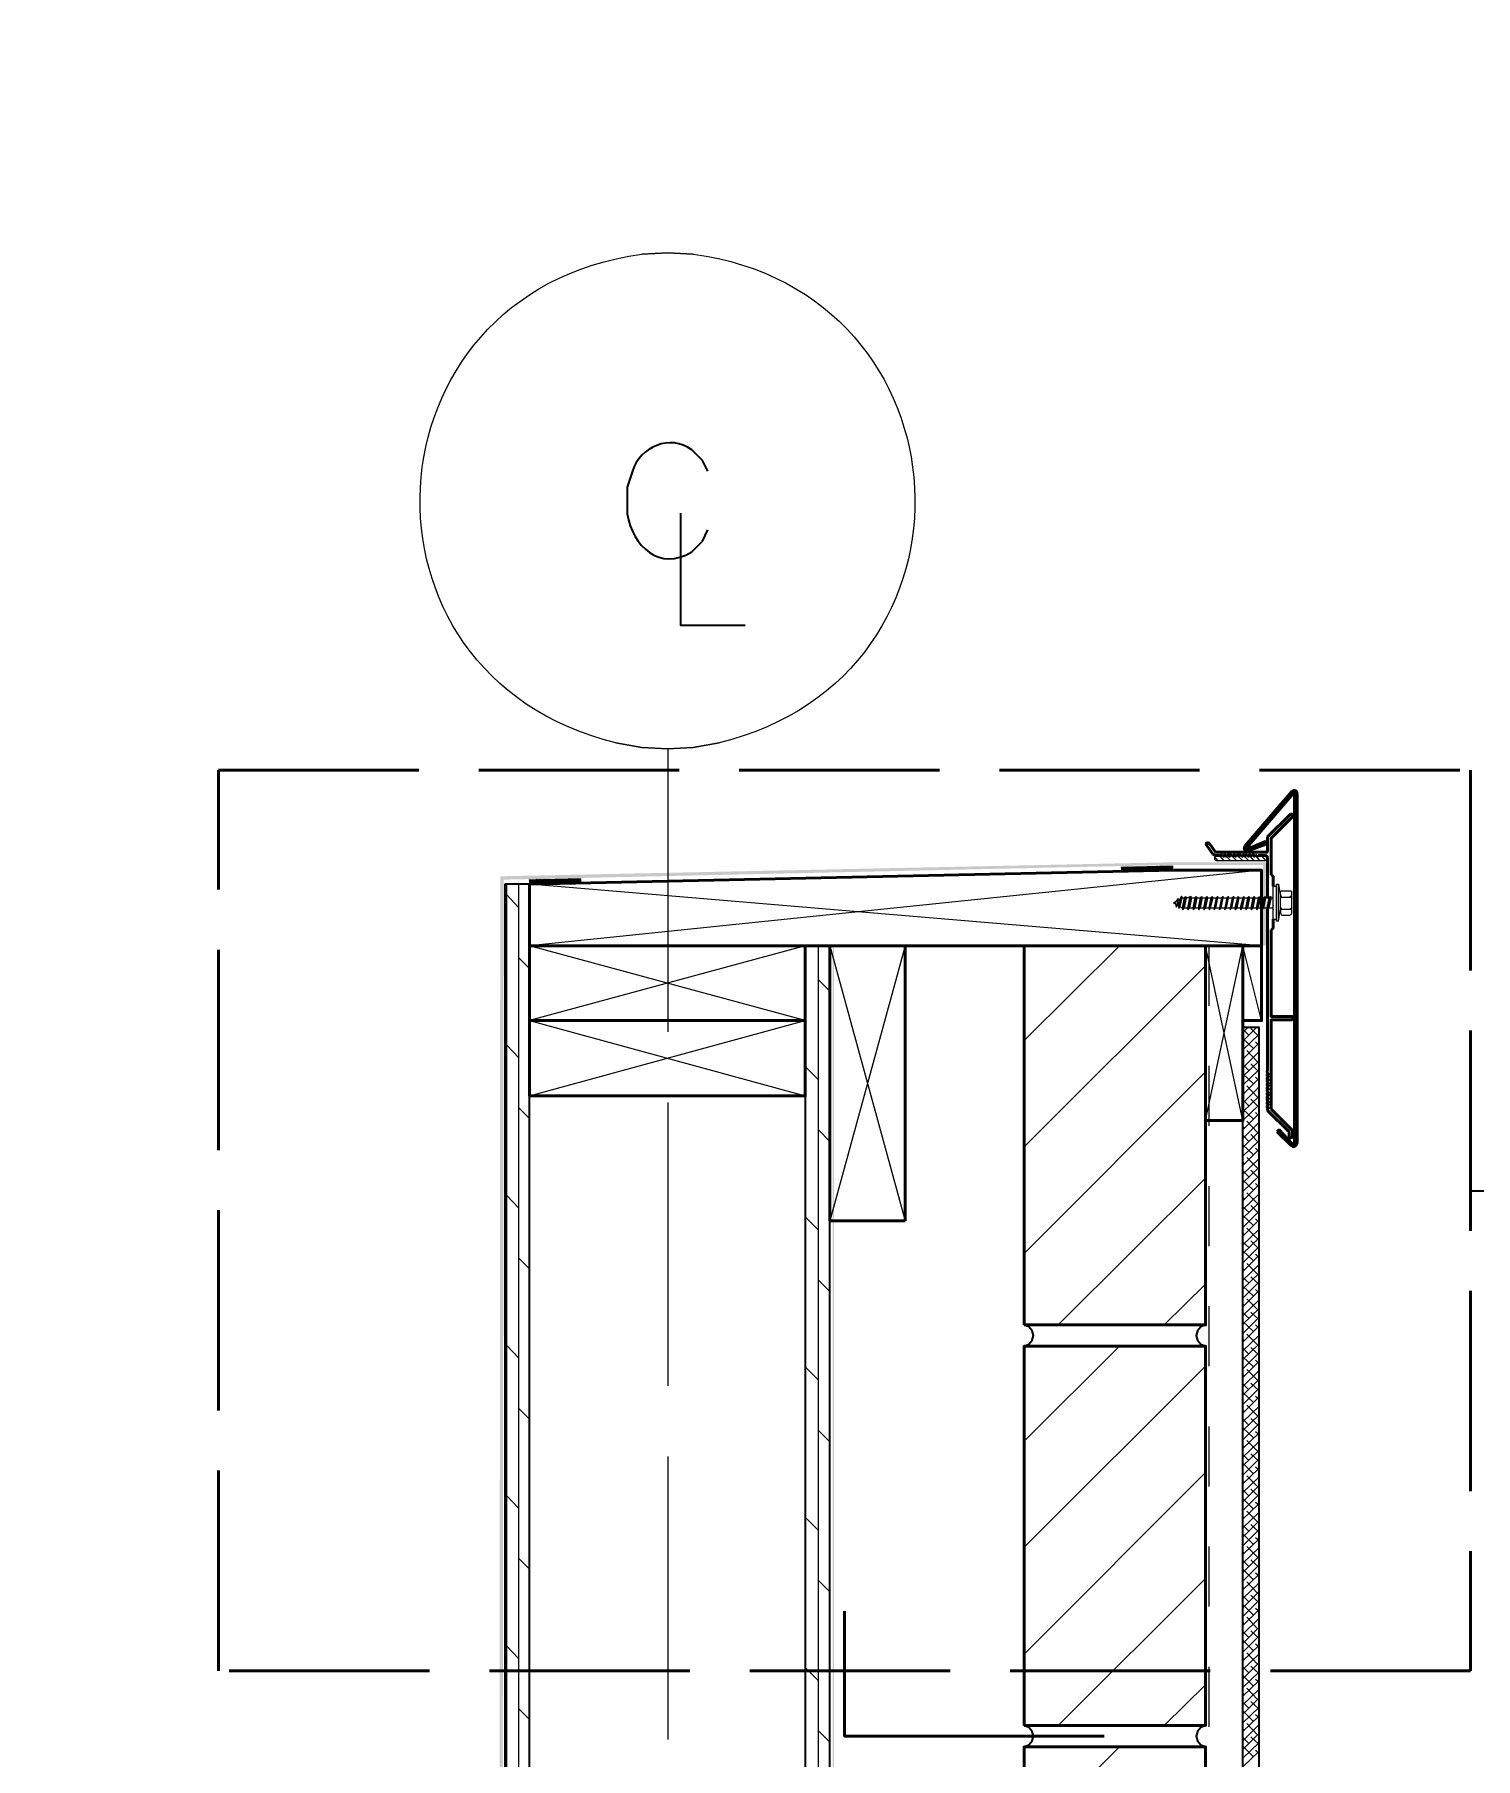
# Model space of a CAD drawing. Header units: inches. Extents: x 5 to 516, y -193 to 129.
# Drawn here: x 367.429 to 369.828, y -27.322 to -24.452 of the extents above; entities that cross this region are included whole.
import ezdxf

# ---------------------------------------------------------------- set-up
doc = ezdxf.new("R2010")
doc.units = ezdxf.units.IN
doc.header["$MEASUREMENT"] = 0
doc.linetypes.add('PDF_IMPORT', pattern=[1, 0.8, -0.2])
doc.layers.add('PDF5_Geometry', color=7, linetype='Continuous')
doc.layers.add('PDF5_Solid Fills', color=7, linetype='Continuous')

msp = doc.modelspace()

# ---------------------------------------------------------------- hatches: boundary and pattern name
at = {"layer": 'PDF5_Solid Fills', "transparency": 33554559}
for points in [[(367.8854744, -30.6556754), (367.8854744, -30.6601199), (368.0121411, -30.6601197), (368.0121416, -30.6545641), (368.2054749, -30.6545644), (368.2099194, -25.8590086), (369.324364, -25.8301205), (368.204364, -25.8534533), (368.2010307, -30.649009), (368.0076973, -30.6490088), (368.0076966, -30.6556754)], [(369.3243638, -25.8301191), (368.2099192, -25.859008), (369.3243638, -25.8345636), (369.4743636, -25.8345646), (369.4743643, -25.969009), (369.4799197, -25.9690092), (369.4799192, -25.8301203)], [(368.7599195, -25.9690092), (368.7576973, -25.9690092), (368.7576974, -35.2812319), (368.7599195, -35.2812319)]]:
    msp.add_hatch(color=256, dxfattribs=at).paths.add_polyline_path(points)

# ---------------------------------------------------------------- linework, layer by layer
at = {"layer": 'PDF5_Geometry', "lineweight": 15}
for points in [[(368.525475, -24.8178967), (368.4832528, -24.8156744), (368.4399194, -24.8178967), (368.4832528, -24.8156744)], [(368.4832528, -25.6412301), (368.525475, -25.6390078), (368.5688083, -25.63123), (368.525475, -25.6390078), (368.4832528, -25.6412301), (368.4399194, -25.6390078), (368.3965861, -25.63123), (368.4399194, -25.6390078)], [(369.2388081, -25.8390089), (369.2388081, -25.8456756), (369.3243636, -25.8434534), (369.3243636, -25.8367867)], [(368.253253, -25.8601203), (368.253253, -25.866787), (368.3388085, -25.8645648), (368.3388085, -25.8578981)]]:
    msp.add_lwpolyline(points, close=True, dxfattribs=at)
at = {"layer": 'PDF5_Geometry', "lineweight": 35}
for points in [[(368.549919, -25.1790085), (368.5410301, -25.1612307), (368.5232523, -25.143453)], [(368.4243634, -25.1790085), (368.4154745, -25.2056752), (368.4154745, -25.2501196)], [(368.5043642, -25.2490091), (368.5043642, -25.4356757), (368.6121419, -25.4356757)], [(368.5232523, -25.313453), (368.5410301, -25.2956752), (368.549919, -25.2767863)], [(368.7121414, -25.9690092), (368.7121414, -35.2812319), (368.7532525, -35.2812319), (368.7532525, -25.9690092)], [(369.8199194, -26.3767874), (370.2310306, -26.3767874)], [(369.0765857, -26.6356759), (369.0843635, -26.6323426), (369.0899191, -26.6256759), (369.0921413, -26.6178982), (369.0899191, -26.6101204), (369.0843635, -26.6034537), (369.0765857, -26.6001204)], [(369.3788081, -26.6001196), (369.3710304, -26.6034529), (369.3654748, -26.6101196), (369.3632526, -26.6178973), (369.3654748, -26.6256751), (369.3710304, -26.6323418), (369.3788081, -26.6356751)], [(369.0765857, -27.3023427), (369.0843635, -27.2990093), (369.0899191, -27.2923426), (369.0921413, -27.2845649), (369.0899191, -27.2767871), (369.0843635, -27.2701204), (369.0765857, -27.2667871)], [(369.3788081, -27.2667863), (369.3710304, -27.2701196), (369.3654748, -27.2767863), (369.3632526, -27.2845641), (369.3654748, -27.2923418), (369.3710304, -27.2990085), (369.3788081, -27.3023418)]]:
    msp.add_lwpolyline(points, dxfattribs=at)
at = {"layer": 'PDF5_Geometry', "linetype": 'PDF_IMPORT', "lineweight": 15, "ltscale": 0.588889}
msp.add_lwpolyline([(368.4832528, -25.6412301), (368.4832528, -29.319009)], dxfattribs=at)
at = {"layer": 'PDF5_Geometry', "linetype": 'PDF_IMPORT', "lineweight": 50, "ltscale": 0.416667}
msp.add_lwpolyline([(369.8199194, -25.6767864), (369.8199194, -27.1756766), (367.7354754, -27.1756766), (367.7354748, -25.6767876), (369.81992, -25.6767864)], dxfattribs=at)
at = {"layer": 'PDF5_Geometry', "lineweight": 50}
for points in [[(369.5310302, -25.7156761), (369.528808, -25.7112317), (369.5254746, -25.7101206), (369.5221413, -25.7123428), (369.4443635, -25.8034539)], [(369.5265856, -25.7156749), (369.5265856, -25.7145638), (369.5254745, -25.7145638), (369.5243634, -25.7156749), (369.4476968, -25.8056749)], [(369.521031, -26.3012306), (369.5243643, -26.3034528), (369.5288087, -26.3012306), (369.531031, -26.2967861), (369.531031, -25.715675)], [(369.5221411, -26.2978972), (369.5243633, -26.2990083), (369.5254744, -26.2978972), (369.5265856, -26.2967861), (369.5265856, -25.715675)], [(369.4821418, -25.7878975), (369.5199196, -25.7501198)], [(369.5232524, -25.7545656), (369.4876968, -25.7901211), (369.4876968, -25.7912322)], [(369.5199192, -25.750119), (369.5232525, -25.750119), (369.5243636, -25.7523413), (369.5232525, -25.7545635)], [(369.4476975, -25.8056745), (369.4476975, -25.8067856), (369.4488086, -25.8067856), (369.4499197, -25.8078967), (369.4788086, -25.7956745), (369.4799197, -25.800119), (369.4499197, -25.8112301)], [(369.4788085, -25.8134533), (369.4810307, -25.8134533), (369.4821418, -25.8112311), (369.4821418, -25.7890088)], [(369.4821418, -25.7890075), (369.4821418, -25.7878964)], [(369.4876971, -25.8501195), (369.4876971, -25.7912306)], [(369.3810303, -25.8023425), (369.3799192, -25.8001203), (369.3810303, -25.7978981), (369.3832525, -25.7978981), (369.3854747, -25.7990092)], [(369.391031, -25.8167853), (369.381031, -25.8023408)], [(369.3954752, -25.8134532), (369.3854752, -25.7990087)], [(369.3954752, -25.8190097), (369.3910308, -25.8167874)], [(369.4021416, -25.8190097), (369.395475, -25.8190097)], [(369.3965863, -25.8134532), (369.3954752, -25.8134532)], [(369.4788086, -25.8134532), (369.3965864, -25.8134532)], [(369.4621415, -25.8178975), (369.4599193, -25.8201197), (369.4576971, -25.8178975), (369.4543637, -25.8201197), (369.4521415, -25.8178975), (369.4499193, -25.8201197), (369.446586, -25.8178975), (369.4443637, -25.8201197), (369.4421415, -25.8178975), (369.4399193, -25.8201197), (369.436586, -25.8178975), (369.4343637, -25.8201197), (369.4321415, -25.8178975), (369.4288082, -25.8201197), (369.426586, -25.8178975), (369.4243637, -25.8201197), (369.4210304, -25.8178975), (369.4188082, -25.8201197), (369.416586, -25.8178975), (369.4132526, -25.8201197), (369.4110304, -25.8178975), (369.4088082, -25.8201197), (369.4054748, -25.8178975), (369.4032526, -25.8201197)], [(369.4499197, -25.8112311), (369.4465864, -25.8112311), (369.4432531, -25.8078977), (369.4443642, -25.8034533)], [(369.4621415, -25.8178975), (369.4654748, -25.8201197), (369.4665859, -25.8190086)], [(369.4821419, -25.822343), (369.4810308, -25.8201208), (369.4788086, -25.8190097), (369.4665864, -25.8190097)], [(369.4821418, -25.8223417), (369.4821418, -25.8890084)], [(369.4910303, -25.8701205), (369.4910303, -25.8534538), (369.487697, -25.8512316)], [(369.4876971, -25.8512317), (369.4876971, -25.8501206)], [(369.4821418, -25.9078972), (369.4821418, -26.1778972)], [(369.4910303, -25.9245643), (369.4910303, -25.9401199)], [(369.4910303, -25.9401192), (369.487697, -25.9423415)], [(369.4876971, -25.9434536), (369.4876971, -25.9423425)], [(369.4876971, -26.0856745), (369.4876971, -25.9434523)], [(369.4888082, -26.0867867), (369.4876971, -26.0867867), (369.4876971, -26.0856756)], [(369.4876971, -26.0934531), (369.4876971, -26.092342), (369.4888082, -26.092342)], [(369.4876971, -26.2401206), (369.4876971, -26.0934539)], [(369.5221413, -26.0923423), (369.5243635, -26.0912312), (369.5254746, -26.0890089), (369.5243635, -26.0878978), (369.5221413, -26.0867867), (369.488808, -26.0867867)], [(369.5221413, -26.0923432), (369.488808, -26.0923432)], [(369.4821417, -26.2401207), (369.4832529, -26.2390096), (369.4810306, -26.2367874), (369.4832529, -26.233454), (369.4810306, -26.2312318), (369.4832529, -26.2290096), (369.4810306, -26.2256763), (369.4832529, -26.223454), (369.4810306, -26.2212318), (369.4832529, -26.2178985), (369.4810306, -26.2156763), (369.4832529, -26.213454), (369.4810306, -26.2101207), (369.4832529, -26.2078985), (369.4810306, -26.2056763), (369.4832529, -26.2023429), (369.4810306, -26.2001207), (369.4832529, -26.1978985), (369.4810306, -26.1945651), (369.4832529, -26.1923429), (369.4810306, -26.1901207), (369.4832529, -26.1867874), (369.4810306, -26.1845651), (369.4832529, -26.1823429), (369.4810306, -26.1790096), (369.4821417, -26.1778985)], [(369.517697, -26.2801202), (369.517697, -26.2790091), (369.4821415, -26.2434535)], [(369.4821418, -26.2423427), (369.4821418, -26.2401205)], [(369.4821418, -26.2434527), (369.4821418, -26.2423416)], [(369.5232524, -26.2767869), (369.4876968, -26.2412314)], [(369.4876971, -26.2412306), (369.4876971, -26.2401194)], [(369.5221413, -26.2978983), (369.5010302, -26.2756761), (369.4976968, -26.2790094)], [(369.5210302, -26.3012304), (369.4976969, -26.2790082)], [(369.5232524, -26.2767865), (369.5232524, -26.2878976), (369.5176968, -26.2901198), (369.5176968, -26.2801198)], [(369.2099193, -27.2845633), (368.7776971, -27.2845633), (368.7776971, -27.0767855)]]:
    msp.add_lwpolyline(points, dxfattribs=at)
at = {"layer": 'PDF5_Geometry', "lineweight": 15}
for points in [[(369.3999195, -25.8278982), (369.394364, -25.8212315)], [(369.4821419, -25.8278982), (369.3965863, -25.8278982), (369.3943641, -25.825676), (369.3943641, -25.8223426), (369.3965863, -25.8190093)], [(369.4032527, -25.8201196), (369.4021416, -25.8190085)], [(369.4099191, -25.8278982), (369.4032524, -25.8201204)], [(369.4210309, -25.8278982), (369.4132531, -25.8201204)], [(369.4310305, -25.8278982), (369.4232527, -25.8201204)], [(369.4410301, -25.8278982), (369.4332523, -25.8201204)], [(369.4510308, -25.8278982), (369.443253, -25.8201204)], [(369.4599193, -25.8278982), (369.4532527, -25.8201204)], [(369.4699201, -25.8278982), (369.4632534, -25.8201204)], [(369.4799197, -25.8278982), (369.473253, -25.8201204)], [(369.4721422, -25.8434531), (368.2532532, -25.9690087)], [(369.2388079, -25.8390086), (369.2454746, -25.8456752), (369.2521412, -25.8378975)], [(369.238808, -25.8412308), (369.2432524, -25.8456752), (369.2499191, -25.8378975)], [(369.2388081, -25.843453), (369.2410303, -25.8456752), (369.247697, -25.8378975)], [(369.2388082, -25.8456752), (369.2454748, -25.8378975)], [(369.2388082, -25.8390088), (369.2388082, -25.8378977)], [(369.2388082, -25.841231), (369.2410304, -25.8390087)], [(369.2388082, -25.8434531), (369.2432526, -25.8390087)], [(369.2410312, -25.8390086), (369.2476978, -25.8456752), (369.2543645, -25.8378975)], [(369.2432533, -25.8390086), (369.24992, -25.8456752), (369.2565866, -25.8378975)], [(369.2454754, -25.8378964), (369.2521421, -25.844563), (369.2588088, -25.8378964)], [(369.2476976, -25.8378964), (369.2543642, -25.844563), (369.2610309, -25.8378964)], [(369.2499197, -25.8378964), (369.2565863, -25.844563), (369.263253, -25.8378964)], [(369.2521418, -25.8378964), (369.2588085, -25.844563), (369.2654751, -25.8378964)], [(369.2543639, -25.8378964), (369.2610306, -25.844563), (369.2665862, -25.8378964)], [(369.2565861, -25.8378964), (369.2632527, -25.844563), (369.2688083, -25.8378964)], [(369.2588082, -25.8378964), (369.2654749, -25.844563), (369.2710304, -25.8378964)], [(369.2610303, -25.8378964), (369.267697, -25.844563), (369.2732526, -25.8378964)], [(369.2632525, -25.8378964), (369.2699191, -25.844563), (369.2754747, -25.8378964)], [(369.2721413, -25.844563), (369.2654746, -25.8378964)], [(369.2743634, -25.844563), (369.2676967, -25.8378964)], [(369.2765855, -25.844563), (369.2699189, -25.8378964)], [(369.2710302, -25.844563), (369.2776969, -25.8378964)], [(369.2788077, -25.844563), (369.272141, -25.8378964)], [(369.2732523, -25.844563), (369.279919, -25.8378964)], [(369.2743642, -25.8378964), (369.282142, -25.844563), (369.2888087, -25.8378964)], [(369.2754756, -25.844563), (369.2821423, -25.8378964)], [(369.2765864, -25.8378964), (369.2843641, -25.844563), (369.2910308, -25.8378964)], [(369.2776977, -25.844563), (369.2843644, -25.8378964)], [(369.2788085, -25.8378964), (369.2865863, -25.844563), (369.2932529, -25.8378964)], [(369.2799199, -25.844563), (369.2865865, -25.8378964)], [(369.2810306, -25.8378964), (369.2888084, -25.844563), (369.2954751, -25.8378964)], [(369.2832527, -25.8378964), (369.2910305, -25.844563), (369.2976972, -25.8367853)], [(369.2854749, -25.8378964), (369.2932527, -25.844563), (369.2999193, -25.8367853)], [(369.287697, -25.8378964), (369.2954748, -25.844563), (369.3021415, -25.8367853)], [(369.2899191, -25.8378964), (369.2976969, -25.844563), (369.3043636, -25.8367853)], [(369.2921413, -25.8378964), (369.2999191, -25.844563), (369.3065857, -25.8367853)], [(369.2943634, -25.8378964), (369.3021412, -25.844563), (369.3088079, -25.8367853)], [(369.2965855, -25.8378964), (369.3043633, -25.844563), (369.31103, -25.8367853)], [(369.2988077, -25.8367864), (369.3065854, -25.8434531), (369.3132521, -25.8367864)], [(369.3010309, -25.8367864), (369.3088087, -25.8434531), (369.3154754, -25.8367864)], [(369.3032531, -25.8367864), (369.3110308, -25.8434531), (369.3165864, -25.8367864)], [(369.3054752, -25.8367864), (369.313253, -25.8434531), (369.3188085, -25.8367864)], [(369.3076973, -25.8367864), (369.3154751, -25.8434531), (369.3210307, -25.8367864)], [(369.3099195, -25.8367864), (369.3176972, -25.8434531), (369.3232528, -25.8367864)], [(369.3121416, -25.8367864), (369.3199194, -25.8434531), (369.3243638, -25.8390087)], [(369.3221415, -25.8434531), (369.3143637, -25.8367864)], [(369.3243636, -25.8434531), (369.3165859, -25.8367864)], [(369.3243636, -25.841231), (369.3188081, -25.8367865)], [(369.3243636, -25.8390088), (369.3210303, -25.8367866)], [(369.3210304, -25.8434531), (369.3243638, -25.8412309)], [(369.3232526, -25.8434531), (369.3243637, -25.8434531)], [(368.2154746, -31.2190096), (368.2154746, -25.8667872)], [(368.2354749, -31.2190096), (368.2354749, -25.8667872)], [(368.2532528, -25.86012), (368.2599195, -25.8667866), (368.2665861, -25.8590088)], [(368.2532529, -25.8623422), (368.2576973, -25.8667866), (368.264364, -25.8590088)], [(368.253253, -25.8645644), (368.2554752, -25.8667866), (368.2621419, -25.86012)], [(368.2532531, -25.8601202), (368.2532531, -25.8590091)], [(368.2532531, -25.8645645), (368.2576975, -25.86012)], [(369.4721421, -25.9690088), (368.2532531, -25.8667866), (368.2599197, -25.86012)], [(368.2532531, -25.8623424), (368.2554753, -25.8601201)], [(368.2554749, -25.86012), (368.2621416, -25.8667866), (368.2688083, -25.8590088)], [(368.2576971, -25.86012), (368.2643637, -25.8667866), (368.2710304, -25.8590088)], [(368.2599192, -25.86012), (368.2665859, -25.8667866), (368.2732525, -25.8590088)], [(368.2621413, -25.86012), (368.268808, -25.8667866), (368.2754747, -25.8590088)], [(368.2721412, -25.8656767), (368.2643634, -25.85901)], [(368.2743633, -25.8656767), (368.2665855, -25.85901)], [(368.2765855, -25.8656767), (368.2688077, -25.85901)], [(368.2788076, -25.8656767), (368.2710298, -25.85901)], [(368.2710301, -25.8667866), (368.2776968, -25.8590088)], [(368.2732523, -25.8656767), (368.2799189, -25.85901)], [(368.2810309, -25.8656767), (368.2732531, -25.85901)], [(368.283253, -25.8656767), (368.2754752, -25.85901)], [(368.2754755, -25.8656767), (368.2821422, -25.85901)], [(368.2854751, -25.8656767), (368.2776973, -25.85901)], [(368.2776977, -25.8656767), (368.2843643, -25.85901)], [(368.2876972, -25.8656767), (368.2799195, -25.85901)], [(368.2799198, -25.8656767), (368.2865865, -25.85901)], [(368.2899194, -25.8656767), (368.2821416, -25.85901)], [(368.2821419, -25.8656767), (368.2888086, -25.85901)], [(368.2921415, -25.8656767), (368.2843637, -25.85901)], [(368.284364, -25.8656767), (368.2910307, -25.85901)], [(368.2943636, -25.8656767), (368.2865859, -25.85901)], [(368.2865862, -25.8656767), (368.2932528, -25.85901)], [(368.288808, -25.85901), (368.2965858, -25.8656767), (368.3032524, -25.85901)], [(368.2888083, -25.8656767), (368.2943639, -25.85901)], [(368.2910301, -25.85901), (368.2988079, -25.8656767), (368.3054746, -25.85901)], [(368.2910304, -25.8656767), (368.296586, -25.85901)], [(368.2932523, -25.85901), (368.30103, -25.8656767), (368.3076967, -25.85901)], [(368.2932526, -25.8656767), (368.2988081, -25.85901)], [(368.2954747, -25.8656767), (368.3010303, -25.85901)], [(368.2954755, -25.85901), (368.3032533, -25.8656767), (368.30992, -25.85901)], [(368.2976977, -25.85901), (368.3054754, -25.8656767), (368.3121421, -25.85901)], [(368.2999198, -25.85901), (368.3076976, -25.8656767), (368.3143642, -25.85901)], [(368.3021419, -25.85901), (368.3099197, -25.8656767), (368.3165864, -25.85901)], [(368.3043641, -25.85901), (368.3121418, -25.8656767), (368.3188085, -25.8578989)], [(368.3065862, -25.85901), (368.314364, -25.8656767), (368.3210306, -25.8578989)], [(368.3088083, -25.85901), (368.3165861, -25.8656767), (368.3232528, -25.8578989)], [(368.3110304, -25.85901), (368.3188082, -25.8656767), (368.3254749, -25.8578989)], [(368.3143637, -25.85901), (368.3210304, -25.8656767), (368.327697, -25.8578989)], [(368.3165858, -25.85901), (368.3232525, -25.8656767), (368.3299192, -25.8578989)], [(368.318808, -25.8578978), (368.3254746, -25.8645645), (368.3321413, -25.8578978)], [(368.3210301, -25.8578978), (368.3276968, -25.8645645), (368.3343634, -25.8578978)], [(368.3232522, -25.8578978), (368.3299189, -25.8645645), (368.3365856, -25.8578978)], [(368.3254744, -25.8578978), (368.332141, -25.8645645), (368.3388077, -25.8578978)], [(368.3276965, -25.8578978), (368.3343631, -25.8645645), (368.3388076, -25.86012)], [(368.3299197, -25.8578978), (368.3365864, -25.8645645), (368.3388086, -25.8623423)], [(368.3321419, -25.8578978), (368.3388085, -25.8645645), (368.3388085, -25.8634534)], [(368.3388085, -25.8623424), (368.3343641, -25.8578979)], [(368.3388085, -25.8601202), (368.3365863, -25.857898)], [(369.4910303, -25.9245654), (369.4910303, -25.8701209), (369.4965859, -25.8701209)], [(369.499919, -25.9278964), (369.4965856, -25.9278964), (369.4965856, -25.8667853)], [(369.4965856, -25.8667866), (369.499919, -25.8667866)], [(369.49992, -25.9278964), (369.49992, -25.8667853)], [(369.49992, -25.8667866), (369.5032533, -25.8878977)], [(369.5032532, -25.8901194), (369.5032532, -25.8801194), (369.5043643, -25.8778972), (369.5054754, -25.8778972)], [(369.5054753, -25.8778973), (369.5188086, -25.8778973)], [(369.518808, -25.9178969), (369.5210302, -25.9167858), (369.5221413, -25.9145636), (369.5221413, -25.8801191)], [(369.5188081, -25.8778973), (369.5210303, -25.8778973), (369.5221414, -25.8801195)], [(368.2354749, -25.9056751), (368.2154749, -25.8845639)], [(369.3288079, -25.8990077), (369.3288079, -25.8956743), (369.3254746, -25.8978966)], [(369.3254747, -25.8978987), (369.328808, -25.8990098)], [(369.3288079, -25.8990087), (369.329919, -25.9045642), (369.3321412, -25.9012309)], [(369.3321422, -25.9012312), (369.3332533, -25.8923423), (369.3332533, -25.89012), (369.3288088, -25.8956756)], [(369.3332533, -25.8901201), (369.32992, -25.9045646)], [(369.3321411, -25.9012308), (369.3332522, -25.9023419)], [(369.3354754, -25.8923418), (369.3332532, -25.9023418), (369.3343643, -25.9067863), (369.3365865, -25.9034529), (369.3399198, -25.9056751)], [(369.3354754, -25.8923423), (369.3332532, -25.8923423)], [(369.3388086, -25.8867858), (369.3343642, -25.9067858)], [(369.3365864, -25.9034524), (369.3399197, -25.8890079), (369.3388086, -25.8867857), (369.3354752, -25.8923413)], [(369.3432529, -25.8890079), (369.3399196, -25.9056746)], [(369.3399197, -25.8890079), (369.343253, -25.8890079)], [(369.3399197, -25.9056751), (369.3410308, -25.9090084), (369.343253, -25.9056751)], [(369.3410308, -25.9090094), (369.3454752, -25.8867872), (369.343253, -25.8890094)], [(369.3521416, -25.8890079), (369.3465861, -25.8890079), (369.3432528, -25.9056746)], [(369.3432529, -25.9056751), (369.3488084, -25.9056751)], [(369.345475, -25.8867858), (369.3465861, -25.889008)], [(369.3465861, -25.9056751), (369.3488083, -25.9067862)], [(369.348808, -25.889008), (369.3543635, -25.8867858), (369.3554747, -25.889008), (369.3610302, -25.889008)], [(369.3521414, -25.8890079), (369.3488081, -25.9056746)], [(369.3488082, -25.9056751), (369.3499193, -25.9090084), (369.3521416, -25.9056751)], [(369.3499193, -25.9090094), (369.3543637, -25.8867872), (369.3521415, -25.8890094)], [(369.3554746, -25.8890079), (369.3521413, -25.9056746)], [(369.3521414, -25.9056751), (369.357697, -25.9056751)], [(369.3576967, -25.9056751), (369.3588079, -25.9090084), (369.3610301, -25.9056751)], [(369.3610311, -25.8890079), (369.3576977, -25.9056746)], [(369.3588089, -25.9090094), (369.3632534, -25.8867872), (369.3610312, -25.8890094)], [(369.3643643, -25.8890079), (369.3610309, -25.9056746)], [(369.3610311, -25.9056751), (369.3665866, -25.9056751)], [(369.3632532, -25.8867858), (369.3643643, -25.889008), (369.3699199, -25.889008)], [(369.3699196, -25.8890079), (369.3665863, -25.9056746)], [(369.3665864, -25.9056751), (369.3676975, -25.9090084), (369.3699197, -25.9056751)], [(369.3676975, -25.9090094), (369.3721419, -25.8867872), (369.3699197, -25.8890094)], [(369.3732528, -25.8890079), (369.3699195, -25.9056746)], [(369.3699196, -25.9056751), (369.3754752, -25.9056751)], [(369.3721417, -25.8867858), (369.3732528, -25.889008), (369.3788084, -25.889008)], [(369.3788081, -25.8890079), (369.3754748, -25.9056746)], [(369.3754749, -25.9056751), (369.376586, -25.9090084), (369.3788083, -25.9056751)], [(369.376586, -25.9090094), (369.3810304, -25.8867872), (369.3788082, -25.8890094)], [(369.3821413, -25.8890079), (369.378808, -25.9056746)], [(369.3788081, -25.9056751), (369.3843637, -25.9056751)], [(369.3810303, -25.8867858), (369.3821414, -25.889008), (369.3876969, -25.889008)], [(369.3876967, -25.8890079), (369.3843633, -25.9056746)], [(369.3843635, -25.9056751), (369.3854746, -25.9090084), (369.3865857, -25.9056751)], [(369.3854745, -25.9090094), (369.389919, -25.8867872), (369.3876967, -25.8890094)], [(369.391031, -25.8890079), (369.3865865, -25.9056746)], [(369.3865867, -25.9056751), (369.3932534, -25.9056751)], [(369.3899188, -25.8867858), (369.3910299, -25.889008), (369.3965855, -25.889008)], [(369.3965863, -25.8890079), (369.393253, -25.9056746)], [(369.3932531, -25.9090094), (369.3988087, -25.8867872), (369.3965865, -25.8890094)], [(369.3932531, -25.9056751), (369.3932531, -25.9090084), (369.3954753, -25.9056751)], [(369.3988084, -25.8890079), (369.3954751, -25.9056746)], [(369.3954752, -25.9056751), (369.4021419, -25.9056751)], [(369.3988084, -25.8867858), (369.3988084, -25.889008), (369.4054751, -25.889008)], [(369.4054748, -25.8890079), (369.4021415, -25.9056746)], [(369.4021416, -25.9090094), (369.4076972, -25.8867872), (369.405475, -25.8890094)], [(369.4021416, -25.9056751), (369.4021416, -25.9090084), (369.4043639, -25.9056751)], [(369.407697, -25.8890079), (369.4043636, -25.9056746)], [(369.4043638, -25.9056751), (369.4110304, -25.9056751)], [(369.407697, -25.8867858), (369.407697, -25.889008), (369.4143636, -25.889008)], [(369.4110302, -25.9090094), (369.4165857, -25.8867872), (369.4143635, -25.8890094)], [(369.4110302, -25.9056751), (369.4110302, -25.9090084), (369.4132524, -25.9056751)], [(369.4143645, -25.8890079), (369.4110312, -25.9056746)], [(369.4132523, -25.9056751), (369.419919, -25.9056751)], [(369.4165866, -25.8890079), (369.4132533, -25.9056746)], [(369.4165866, -25.8867858), (369.4165866, -25.889008), (369.4232533, -25.889008)], [(369.423253, -25.8890079), (369.4199197, -25.9056746)], [(369.4199198, -25.9090094), (369.4254754, -25.8867872), (369.4232532, -25.8890094)], [(369.4199198, -25.9056751), (369.4199198, -25.9090084), (369.4221421, -25.9056751)], [(369.4254752, -25.8890079), (369.4221418, -25.9056746)], [(369.422142, -25.9056751), (369.4276975, -25.9056751)], [(369.4254752, -25.8867858), (369.4254752, -25.889008), (369.4321418, -25.889008)], [(369.4321416, -25.8890079), (369.4276971, -25.9056746)], [(369.4276973, -25.9056751), (369.4288084, -25.9090084), (369.4310306, -25.9056751)], [(369.4288084, -25.9090094), (369.4332528, -25.8867872), (369.4321417, -25.8890094)], [(369.4343637, -25.8890079), (369.4310304, -25.9056746)], [(369.4310305, -25.9056751), (369.436586, -25.9056751)], [(369.4332526, -25.8867858), (369.4343637, -25.889008), (369.4410304, -25.889008)], [(369.4410301, -25.8890079), (369.4365856, -25.9056746)], [(369.4365858, -25.9056751), (369.4376969, -25.9090084), (369.4399192, -25.9056751)], [(369.4376969, -25.9090094), (369.4421413, -25.8867872), (369.4410302, -25.8890094)], [(369.4432522, -25.8890079), (369.4399189, -25.9056746)], [(369.439919, -25.9056751), (369.4454746, -25.9056751)], [(369.4421423, -25.8867858), (369.4432534, -25.889008), (369.4488089, -25.889008)], [(369.4454743, -25.9056751), (369.4465855, -25.9090084), (369.4488077, -25.9056751)], [(369.4488087, -25.8890079), (369.4454753, -25.9056746)], [(369.4465865, -25.9090094), (369.451031, -25.8867872), (369.4488088, -25.8890094)], [(369.4521419, -25.8890079), (369.4488085, -25.9056746)], [(369.4488087, -25.9056751), (369.4543642, -25.9056751)], [(369.4510308, -25.8867858), (369.4521419, -25.889008), (369.4576975, -25.889008)], [(369.4576972, -25.8890079), (369.4543639, -25.9056746)], [(369.454364, -25.9056751), (369.4554751, -25.9090084), (369.4576973, -25.9056751)], [(369.4554751, -25.9090094), (369.4599195, -25.8867872), (369.4576973, -25.8890094)], [(369.4610304, -25.8890079), (369.4576971, -25.9056746)], [(369.4576972, -25.9056751), (369.4632528, -25.9056751)], [(369.4599193, -25.8867858), (369.4610304, -25.889008), (369.466586, -25.889008)], [(369.4665857, -25.8890079), (369.4632524, -25.9056746)], [(369.4632525, -25.9056751), (369.4643636, -25.9090084), (369.4665859, -25.9056751)], [(369.4643636, -25.9090094), (369.468808, -25.8867872), (369.4665858, -25.8890094)], [(369.4665857, -25.9056751), (369.4721413, -25.9056751)], [(369.4699201, -25.8890079), (369.4665867, -25.9056746)], [(369.4688079, -25.8867858), (369.469919, -25.889008), (369.4754745, -25.889008)], [(369.4754754, -25.8890079), (369.4721421, -25.9056746)], [(369.4721422, -25.9056751), (369.4732533, -25.9090084), (369.4754755, -25.9056751)], [(369.4732521, -25.9090094), (369.4776966, -25.8867872), (369.4754744, -25.8890094)], [(369.4788086, -25.8890079), (369.4754753, -25.9056746)], [(369.4754754, -25.9056751), (369.4810309, -25.9056751)], [(369.4776975, -25.8867858), (369.4788086, -25.889008), (369.482142, -25.889008)], [(369.4843639, -25.8890079), (369.4810306, -25.9056746)], [(369.4810307, -25.9056751), (369.4821418, -25.9090084), (369.4843641, -25.9056751)], [(369.4821418, -25.9090094), (369.4865862, -25.8867872), (369.484364, -25.8890094)], [(369.4821418, -25.8890079), (369.484364, -25.8890079)], [(369.4876971, -25.8890079), (369.4843638, -25.9056746)], [(369.4843639, -25.9056751), (369.4899195, -25.9056751)], [(369.4865861, -25.8867858), (369.4876972, -25.889008), (369.4910305, -25.889008)], [(369.4910303, -25.9012308), (369.4899192, -25.9056752)], [(369.4899192, -25.9056751), (369.4910304, -25.9090084), (369.4910304, -25.9078973)], [(369.4910303, -25.9078972), (369.4910303, -25.9090083)], [(369.4999198, -25.9278984), (369.5032532, -25.9067873), (369.5032532, -25.8878984)], [(369.5032531, -25.8845647), (369.5043642, -25.8867869), (369.5054753, -25.887898), (369.5188086, -25.887898)], [(369.5032531, -25.9045639), (369.5043642, -25.9067861), (369.5054753, -25.9078972), (369.5188086, -25.9078972)], [(369.5032532, -25.8901201), (369.5043643, -25.8878979), (369.5054754, -25.8878979)], [(369.5032532, -25.9067873), (369.5032532, -25.914565)], [(369.5032532, -25.9101193), (369.5043643, -25.9078971), (369.5054754, -25.9078971)], [(369.5221413, -25.8845637), (369.5210302, -25.8867859), (369.518808, -25.887897)], [(369.5221413, -25.9045651), (369.5210302, -25.9067873), (369.518808, -25.9078985), (369.5210302, -25.9078985), (369.5221413, -25.9101207)], [(369.5188081, -25.887898), (369.5210303, -25.887898), (369.5221414, -25.8901202)], [(369.4910303, -25.9245643), (369.4965859, -25.9245643)], [(369.5032531, -25.9145646), (369.5043642, -25.9167868), (369.5054753, -25.9178979), (369.5188086, -25.9178979)], [(368.7132525, -35.2812319), (368.7132525, -25.9678976)], [(368.7343639, -35.2812319), (368.7343639, -25.9678976)], [(368.2532531, -26.0067855), (368.2354753, -25.9890077)], [(368.2532525, -26.2190087), (368.7121414, -26.0934531), (368.2532525, -25.9690087)], [(368.7121414, -25.9690092), (368.2532525, -26.0934537), (368.7121414, -26.2190092)], [(368.8788081, -25.9690092), (368.7532525, -26.426787)], [(368.7532531, -25.9690092), (368.8788087, -26.426787)], [(369.0765857, -26.1267874), (369.2354746, -25.9690096)], [(369.4676968, -26.2345642), (369.4410301, -26.2601198), (369.3788079, -25.9690087)], [(369.3788081, -26.2601198), (369.4410304, -25.9690087)], [(369.4721422, -26.0934531), (369.4410311, -25.9690087)], [(368.7532531, -26.044564), (368.7343642, -26.0256751)], [(369.0765857, -26.3034525), (369.378808, -26.0023414)], [(368.2154746, -26.0512304), (368.2121412, -26.047897)], [(368.7132525, -26.0878989), (368.7121414, -26.0856767)], [(369.4410301, -26.1134523), (369.449919, -26.1045634)], [(369.4410301, -26.1278973), (369.4643634, -26.104564)], [(369.4510308, -26.1178966), (369.4410308, -26.1078966)], [(369.4676968, -26.120121), (369.4543635, -26.1067876)], [(368.2354749, -26.1556751), (368.2154749, -26.134564)], [(369.4410301, -26.1423423), (369.4676968, -26.1167867)], [(369.4410301, -26.1578972), (369.4676968, -26.1312305)], [(369.4588083, -26.1401202), (369.4410305, -26.1234535)], [(369.4676968, -26.1345637), (369.4621412, -26.1290081)], [(369.4432522, -26.1545651), (369.44103, -26.1523429)], [(369.4410301, -26.1723422), (369.4676968, -26.1456755)], [(369.4410301, -26.1867872), (369.4676968, -26.1612316)], [(369.4510308, -26.1767865), (369.4410308, -26.1667865)], [(369.4654747, -26.1623415), (369.4476969, -26.1434526)], [(369.4676968, -26.1790086), (369.4543635, -26.1656753)], [(368.7343639, -26.1923414), (368.7132527, -26.1712303)], [(369.0765857, -26.4812321), (369.378808, -26.1790099)], [(369.4410301, -26.2012299), (369.4676968, -26.1756744)], [(369.4410301, -26.2167871), (369.4676968, -26.1901204)], [(369.4588083, -26.19901), (369.4410305, -26.1823434)], [(369.4676968, -26.1934536), (369.4621412, -26.187898)], [(369.4432522, -26.2134528), (369.44103, -26.2112305)], [(369.4410301, -26.2312321), (369.4676968, -26.2045654)], [(369.4410301, -26.2456748), (369.4676968, -26.2201193)], [(369.4510308, -26.2356764), (369.4410308, -26.2256764)], [(369.4654747, -26.2212314), (369.4476969, -26.2023425)], [(369.4676968, -26.2378985), (369.4543635, -26.2245651)], [(368.2532531, -26.2567855), (368.2354753, -26.2390077)], [(369.4410301, -26.2756747), (369.4676968, -26.2490081)], [(369.4588083, -26.2578977), (369.4410305, -26.241231)], [(369.4676968, -26.2523412), (369.4621412, -26.2467857)], [(368.7532531, -26.294564), (368.7343642, -26.2756751)], [(369.4432522, -26.2723427), (369.44103, -26.2701204)], [(369.4676968, -30.3590096), (369.4410301, -30.3856762), (369.4410301, -26.2601204)], [(369.4410301, -26.2901197), (369.4676968, -26.263453)], [(369.4410301, -26.3045647), (369.4676968, -26.2790091)], [(369.4654747, -26.280119), (369.4476969, -26.2612301)], [(369.4676968, -26.2967861), (369.4543635, -26.2834528)], [(368.2154746, -26.3012304), (368.2121412, -26.297897)], [(369.4410301, -26.3190097), (369.4676968, -26.2934541)], [(369.4410301, -26.3345646), (369.4676968, -26.3078979)], [(369.4588083, -26.3167853), (369.4410305, -26.3001186)], [(369.4510308, -26.294564), (369.4410308, -26.284564)], [(369.4676968, -26.3112311), (369.4621412, -26.3056755)], [(368.7132525, -26.3378989), (368.7121414, -26.3356767)], [(369.4432522, -26.3312303), (369.44103, -26.3290081)], [(369.4410301, -26.3490096), (369.4676968, -26.323454)], [(369.4410301, -26.3634523), (369.4676968, -26.3378968)], [(369.4654747, -26.3390089), (369.4476969, -26.3212311)], [(369.1332524, -26.6001196), (369.3788079, -26.3556751)], [(369.4410301, -26.3778973), (369.4676968, -26.3523418)], [(369.4410301, -26.3934545), (369.4676968, -26.3667878)], [(369.4588083, -26.3756752), (369.4410305, -26.3590085)], [(369.4510308, -26.3534539), (369.4410308, -26.3434539)], [(369.4676968, -26.355676), (369.4543635, -26.3423427)], [(369.4676968, -26.370121), (369.4621412, -26.3645654)], [(368.2354749, -26.4056751), (368.2154749, -26.384564)], [(369.4432522, -26.3901202), (369.44103, -26.387898)], [(369.4410301, -26.4078972), (369.4676968, -26.3823417)], [(369.4410301, -26.4223422), (369.4676968, -26.3967867)], [(369.4654747, -26.3978988), (369.4476969, -26.380121)], [(368.7343639, -26.4423414), (368.7132527, -26.4212303)], [(369.4410301, -26.4378971), (369.4676968, -26.4112305)], [(369.4410301, -26.4523421), (369.4676968, -26.4256755)], [(369.4588083, -26.4345651), (369.4410305, -26.4178984)], [(369.4510308, -26.4123415), (369.4410308, -26.4034526)], [(369.4676968, -26.4145636), (369.4543635, -26.4012303)], [(369.4676968, -26.4290086), (369.4621412, -26.4234531)], [(369.4432522, -26.45012), (369.44103, -26.4467867)], [(369.4410301, -26.4667871), (369.4676968, -26.4412316)], [(369.4410301, -26.4812321), (369.4676968, -26.4556765)], [(369.4654747, -26.4567864), (369.4476969, -26.4390086)], [(369.4410301, -26.496787), (369.4676968, -26.4701204)], [(369.4410301, -26.5112298), (369.4676968, -26.4845631)], [(369.4588083, -26.4934527), (369.4410305, -26.476786)], [(369.4510308, -26.4712314), (369.4410308, -26.4623425)], [(369.4676968, -26.4734535), (369.4543635, -26.4601202)], [(369.4676968, -26.4878985), (369.4621412, -26.4823429)], [(368.2532531, -26.5067855), (368.2354753, -26.4890077)], [(369.4432522, -26.5090099), (369.44103, -26.5056766)], [(369.4410301, -26.5256747), (369.4676968, -26.5001192)], [(369.4654747, -26.5156763), (369.4476969, -26.4978985)], [(368.7532531, -26.544564), (368.7343642, -26.5256751)], [(369.3099198, -26.6001196), (369.3788087, -26.5323418)], [(369.4410301, -26.5401197), (369.4676968, -26.5145642)], [(369.4410301, -26.5556747), (369.4676968, -26.529008)], [(369.4588083, -26.5523426), (369.4410305, -26.5356759)], [(369.4510308, -26.530119), (369.4410308, -26.5212301)], [(369.4676968, -26.5323434), (369.4543635, -26.5201212)], [(369.4676968, -26.5467861), (369.4621412, -26.5412306)], [(368.2154746, -26.5512304), (368.2121412, -26.5478971)], [(369.4432522, -26.5678975), (369.44103, -26.5645642)], [(369.4410301, -26.5701196), (369.4676968, -26.543453)], [(369.4410301, -26.5845646), (369.4676968, -26.5590091)], [(369.4654747, -26.5745639), (369.4476969, -26.5567861)], [(368.7132525, -26.587899), (368.7121414, -26.5856767)], [(369.4410301, -26.5990096), (369.4676968, -26.5734541)], [(369.4410301, -26.6145645), (369.4676968, -26.5878979)], [(369.4588083, -26.6112302), (369.4410305, -26.5945636)], [(369.4510308, -26.5890089), (369.4410308, -26.58012)], [(369.4676968, -26.591231), (369.4543635, -26.5790088)], [(369.4432522, -26.6267874), (369.44103, -26.6234541)], [(369.4410301, -26.6290095), (369.4676968, -26.6023429)], [(369.4410301, -26.6434545), (369.4676968, -26.617899)], [(369.4654747, -26.6334538), (369.4476969, -26.615676)], [(369.4676968, -26.605676), (369.4621412, -26.6001205)], [(368.2354749, -26.6556751), (368.2154749, -26.634564)], [(369.0765857, -26.7934541), (369.2354746, -26.6356763)], [(369.4410301, -26.6578973), (369.4676968, -26.6323417)], [(369.4410301, -26.6734522), (369.4676968, -26.6467855)], [(369.4588083, -26.6701201), (369.4410305, -26.6534534)], [(369.4510308, -26.6490087), (369.4410308, -26.6390087)], [(369.4676968, -26.6501187), (369.4543635, -26.6378964)], [(368.7343639, -26.6923414), (368.7132527, -26.6712303)], [(369.0765857, -26.9701192), (369.378808, -26.6690081)], [(369.4432522, -26.685675), (369.44103, -26.6823417)], [(369.4410301, -26.6878972), (369.4676968, -26.6612305)], [(369.4410301, -26.7023422), (369.4676968, -26.6767866)], [(369.4654747, -26.6923414), (369.4476969, -26.6745636)], [(369.4676968, -26.6645636), (369.4621412, -26.6590081)], [(369.4410301, -26.7167871), (369.4676968, -26.6912316)], [(369.4410301, -26.7323421), (369.4676968, -26.7056754)], [(369.4588083, -26.7290077), (369.4410305, -26.7123411)], [(369.4510308, -26.7078986), (369.4410308, -26.6978986)], [(369.4676968, -26.7090085), (369.4543635, -26.6967863)], [(368.2532531, -26.7567855), (368.2354753, -26.7390077)], [(369.4432522, -26.7445649), (369.44103, -26.7412316)], [(369.4410301, -26.7467871), (369.4676968, -26.7201204)], [(369.4410301, -26.7612298), (369.4676968, -26.7356742)], [(369.4654747, -26.7512313), (369.4476969, -26.7334535)], [(369.4676968, -26.7234535), (369.4621412, -26.7190091)], [(369.4410301, -26.7756748), (369.4676968, -26.7501192)], [(369.4410301, -26.791232), (369.4676968, -26.7645653)], [(369.4588083, -26.7878976), (369.4410305, -26.771231)], [(369.4510308, -26.7667862), (369.4410308, -26.7567862)], [(369.4676968, -26.7678984), (369.4543635, -26.7556762)], [(368.2154746, -26.8012304), (368.2121412, -26.7978971)], [(368.7532531, -26.794564), (368.7343642, -26.7756751)], [(369.4410301, -26.8056747), (369.4676968, -26.7801191)], [(369.4410301, -26.8201197), (369.4676968, -26.7945641)], [(369.4654747, -26.8101212), (369.4476969, -26.7923434)], [(369.4676968, -26.7823434), (369.4621412, -26.777899)], [(369.4432522, -26.8034525), (369.44103, -26.8012303)], [(369.4410301, -26.8345647), (369.4676968, -26.8090091)], [(369.4410301, -26.8501196), (369.4676968, -26.8234529)], [(369.4510308, -26.8256761), (369.4410308, -26.8156761)], [(369.4676968, -26.8267861), (369.4543635, -26.8145638)], [(368.7132525, -26.837899), (368.7121414, -26.8367879)], [(369.0765857, -27.1478988), (369.378808, -26.8456766)], [(369.4410301, -26.8645646), (369.4676968, -26.839009)], [(369.4410301, -26.8790096), (369.4676968, -26.853454)], [(369.4588083, -26.8478974), (369.4410305, -26.8301197)], [(369.4654747, -26.8690088), (369.4476969, -26.8512311)], [(369.4676968, -26.8412311), (369.4621412, -26.8367866)], [(368.2354749, -26.9056751), (368.2154749, -26.884564)], [(369.4432522, -26.8623424), (369.44103, -26.8601202)], [(369.4410301, -26.8945645), (369.4676968, -26.8678978)], [(369.4410301, -26.9090095), (369.4676968, -26.8823428)], [(369.4510308, -26.8845638), (369.4410308, -26.8745638)], [(369.4676968, -26.885676), (369.4543635, -26.8734537)], [(369.4410301, -26.9234522), (369.4676968, -26.8978966)], [(369.4410301, -26.9378972), (369.4676968, -26.9123416)], [(369.4588083, -26.9067873), (369.4410305, -26.8890096)], [(369.4654747, -26.9278965), (369.4476969, -26.9101187)], [(369.4676968, -26.9001187), (369.4621412, -26.8956742)], [(368.7343639, -26.9423414), (368.7132527, -26.9212303)], [(369.4432522, -26.9212323), (369.44103, -26.9190101)], [(369.4410301, -26.9534544), (369.4676968, -26.9267877)], [(369.4410301, -26.9678971), (369.4676968, -26.9412304)], [(369.4510308, -26.9434536), (369.4410308, -26.9334536)], [(369.4676968, -26.9445636), (369.4543635, -26.9323414)], [(369.4410301, -26.9823421), (369.4676968, -26.9567865)], [(369.4410301, -26.9967871), (369.4676968, -26.9712315)], [(369.4588083, -26.965675), (369.4410305, -26.9478972)], [(369.4654747, -26.9867863), (369.4476969, -26.9690086)], [(369.4676968, -26.9590086), (369.4621412, -26.9545641)], [(368.2532531, -27.0067855), (368.2354753, -26.9890078)], [(369.4432522, -26.98012), (369.44103, -26.9778977)], [(369.4410301, -27.012342), (369.4676968, -26.9856753)], [(369.4410301, -27.026787), (369.4676968, -27.0001203)], [(369.4510308, -27.0023413), (369.4410308, -26.9923413)], [(369.4676968, -27.0034535), (369.4543635, -26.9912312)], [(368.7532531, -27.044564), (368.7343642, -27.0256751)], [(369.1332524, -27.2667863), (369.3788079, -27.0223418)], [(369.4410301, -27.041232), (369.4676968, -27.0156764)], [(369.4410301, -27.0556747), (369.4676968, -27.0301191)], [(369.4588083, -27.0245649), (369.4410305, -27.0067871)], [(369.4654747, -27.0467862), (369.4476969, -27.0278973)], [(369.4676968, -27.0178985), (369.4621412, -27.013454)], [(368.2154746, -27.0512304), (368.2121412, -27.0478971)], [(369.4432522, -27.0390076), (369.44103, -27.0367854)], [(369.4410301, -27.0712319), (369.4676968, -27.0445652)], [(369.4510308, -27.0612312), (369.4410308, -27.0512312)], [(369.4676968, -27.0623411), (369.4543635, -27.0501189)], [(368.7132525, -27.087899), (368.7121414, -27.0867879)], [(369.4410301, -27.0856746), (369.4676968, -27.0590079)], [(369.4410301, -27.1001196), (369.4676968, -27.074564)], [(369.4588083, -27.0834525), (369.4410305, -27.0656747)], [(369.4654747, -27.1056761), (369.4476969, -27.0867872)], [(369.4676968, -27.0767861), (369.4621412, -27.0723416)], [(369.4432522, -27.0978975), (369.44103, -27.0956752)], [(369.4410301, -27.1145646), (369.4676968, -27.089009)], [(369.4410301, -27.1301195), (369.4676968, -27.1034528)], [(369.4510308, -27.120121), (369.4410308, -27.110121)], [(369.4676968, -27.121231), (369.4543635, -27.1090088)], [(368.2354749, -27.1556752), (368.2154749, -27.134564)], [(369.4410301, -27.1445645), (369.4676968, -27.1178978)], [(369.4410301, -27.1590095), (369.4676968, -27.1334539)], [(369.4588083, -27.1423424), (369.4410305, -27.1245646)], [(369.4676968, -27.135676), (369.4621412, -27.1312315)], [(368.7343639, -27.1923415), (368.7132527, -27.1712304)], [(369.4432522, -27.1567874), (369.44103, -27.1545651)], [(369.4410301, -27.1734522), (369.4676968, -27.1478967)], [(369.4410301, -27.1890094), (369.4676968, -27.1623427)], [(369.4510308, -27.1790087), (369.4410308, -27.1690087)], [(369.4654747, -27.1645637), (369.4476969, -27.1456748)], [(369.4676968, -27.1801209), (369.4543635, -27.1678986)], [(369.3099198, -27.2667863), (369.3788087, -27.1990085)], [(369.4410301, -27.2034544), (369.4676968, -27.1778988)], [(369.4410301, -27.2178971), (369.4676968, -27.1923416)], [(369.4588083, -27.20123), (369.4410305, -27.1834522)], [(369.4676968, -27.1945636), (369.4621412, -27.1901192)], [(369.4432522, -27.215675), (369.44103, -27.2134528)], [(369.4410301, -27.2323421), (369.4676968, -27.2067865)], [(369.4410301, -27.247897), (369.4676968, -27.2212304)], [(369.4510308, -27.2378986), (369.4410308, -27.2278986)], [(369.4654747, -27.2234536), (369.4476969, -27.2045647)], [(369.4676968, -27.2390085), (369.4543635, -27.2267863)], [(368.2532531, -27.2567856), (368.2354753, -27.2390078)], [(369.4410301, -27.262342), (369.4676968, -27.2367865)], [(369.4410301, -27.276787), (369.4676968, -27.2512314)], [(369.4588083, -27.2601199), (369.4410305, -27.2423421)], [(369.4676968, -27.2534535), (369.4621412, -27.249009)], [(368.7532531, -27.2945641), (368.7343642, -27.2756752)], [(369.4432522, -27.2745649), (369.44103, -27.2723426)], [(369.4410301, -27.2923419), (369.4676968, -27.2656753)], [(369.4410301, -27.3067869), (369.4676968, -27.2801202)], [(369.4510308, -27.2967862), (369.4410308, -27.2867862)], [(369.4654747, -27.2823435), (369.4476969, -27.2634546)], [(369.4676968, -27.2978984), (369.4543635, -27.2856762)], [(368.2154746, -27.3012305), (368.2121412, -27.2978971)], [(369.0765857, -27.4601208), (369.2354746, -27.302343)], [(369.4410301, -27.3212319), (369.4676968, -27.2956763)], [(369.4410301, -27.3356746), (369.4676968, -27.3101191)], [(369.4588083, -27.3190098), (369.4410305, -27.301232)], [(369.4676968, -27.3134533), (369.4621412, -27.3078978)]]:
    msp.add_lwpolyline(points, dxfattribs=at)
at = {"layer": 'PDF5_Geometry', "lineweight": 50}
for points in [[(368.2532531, -25.9690092), (368.2532531, -25.866787), (369.3265865, -25.8434536), (369.4721421, -25.8434536), (369.4721421, -25.9690092)], [(368.2532525, -26.0934537), (368.2532525, -25.9690092), (368.7121414, -25.9690092), (368.7121414, -26.0934537)], [(368.8788087, -26.426787), (368.7532531, -26.426787), (368.7532531, -25.9690092), (368.8788087, -25.9690092)], [(369.0765857, -26.6001204), (369.0765857, -25.9690092), (369.378808, -25.9690092), (369.378808, -26.6001204)], [(369.3788081, -26.2601203), (369.3788081, -25.9690092), (369.4410304, -25.9690092), (369.4410304, -26.2601203)], [(369.4410301, -26.0934537), (369.4410301, -25.9690092), (369.4721412, -25.9690092), (369.4721412, -26.0934537)], [(368.2532525, -26.2190087), (368.2532525, -26.0934531), (368.7121414, -26.0934531), (368.7121414, -26.2190087)], [(369.0765857, -27.2667871), (369.0765857, -26.6356759), (369.378808, -26.6356759), (369.378808, -27.2667871)], [(369.0765857, -27.9334538), (369.0765857, -27.3023427), (369.378808, -27.3023427), (369.378808, -27.9334538)]]:
    msp.add_lwpolyline(points, close=True, dxfattribs=at)
at = {"layer": 'PDF5_Geometry', "lineweight": 35}
for points in [[(368.2121414, -25.8667866), (368.2121414, -31.2190091), (368.2532525, -31.2190091), (368.2532525, -25.8667866)], [(369.4410301, -34.3023421), (369.4410301, -26.1045638), (369.4676968, -26.1045638), (369.4676968, -34.3023421)]]:
    msp.add_lwpolyline(points, close=True, dxfattribs=at)
at = {"layer": 'PDF5_Geometry', "linetype": 'PDF_IMPORT', "lineweight": 15, "ltscale": 0.042222}
msp.add_lwpolyline([(369.3843635, -25.9690092), (369.3843635, -34.3023422)], dxfattribs=at)
at = {"layer": 'PDF5_Geometry', "lineweight": 35}
for points in [[(367.4288078, -23.9734539), (367.4897523, -24.4545465), (368.1541412, -24.4877132), (368.2621412, -24.014565)], [(368.5232523, -25.143453), (368.4866227, -25.1173418), (368.4377153, -25.1382493), (368.4243634, -25.1790085)], [(368.4154745, -25.2501196), (368.4254745, -25.3047307), (368.4695486, -25.3464715), (368.5232523, -25.313453)]]:
    msp.add_open_spline(points, degree=3, dxfattribs=at)
at = {"layer": 'PDF5_Geometry', "lineweight": 15}
for points in [[(368.3965861, -25.63123), (367.9384194, -25.519193), (367.973049, -24.8813967), (368.4399194, -24.8178967)], [(368.3965861, -25.63123), (367.9384194, -25.519193), (367.973049, -24.8813967), (368.4399194, -24.8178967)], [(368.525475, -24.8178967), (368.9924936, -24.8806003), (369.0272528, -25.5199708), (368.5688083, -25.63123)], [(368.525475, -24.8178967), (368.9924936, -24.8806003), (369.0272528, -25.5199708), (368.5688083, -25.63123)]]:
    msp.add_open_spline(points, degree=3, dxfattribs=at)

doc.saveas('drawing.dxf')
